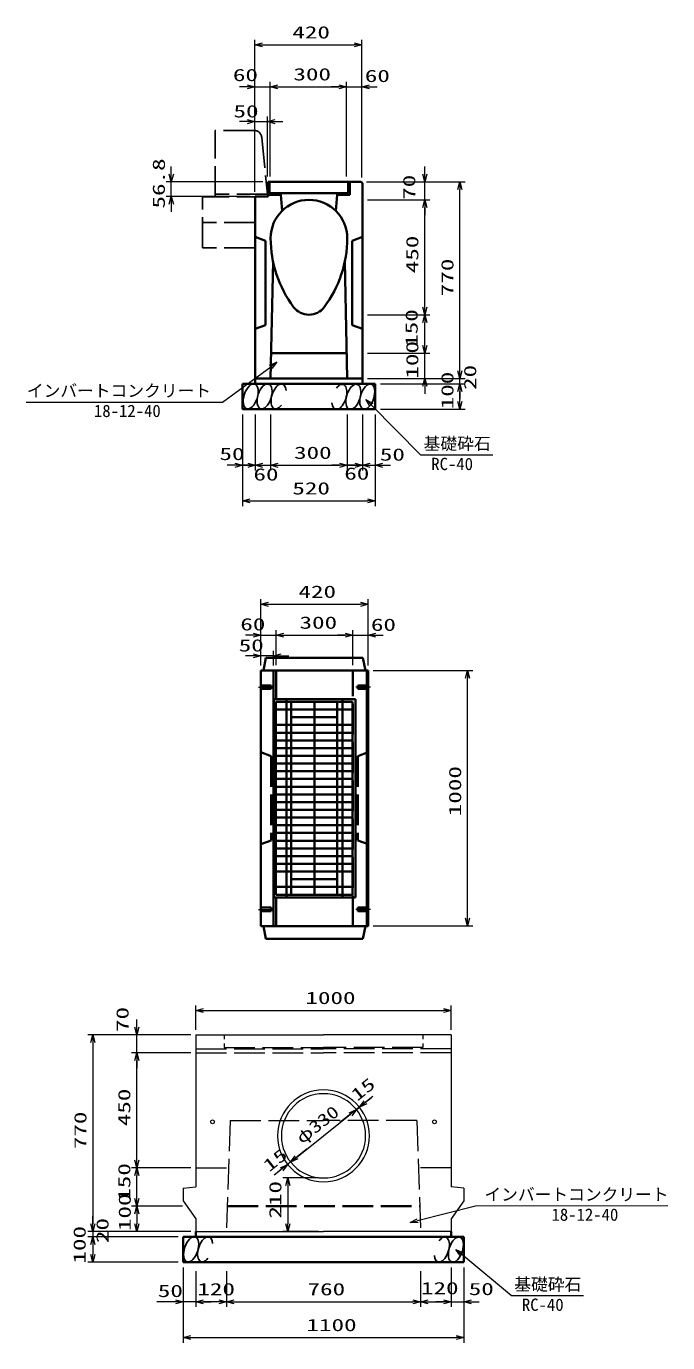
# Model space of a CAD drawing. Units: millimetres on the paper. Extents: x 15 to 1219, y 6 to 859.
# Drawn here: x 662.1 to 787.7, y 351.5 to 609.1 of the extents above; entities that cross this region are included whole.
import ezdxf
from ezdxf.enums import TextEntityAlignment as Align

# ---------------------------------------------------------------- set-up
doc = ezdxf.new("R2010")
doc.units = ezdxf.units.MM
for name, pattern in [('DASHED', [7.5, 6, -1.5]), ('USER1', [18.5, 12, -1.5, 3.5, -1.5]), ('USER4', [6.773336, 0.846667, -0.846667, 0.846667, -0.846667, 0.846667, -0.846667, 0.846667, -0.846667])]:
    doc.linetypes.add(name, pattern=pattern)
for name, color, linetype, lineweight in [('D-BMK（構造物基準線）', 2, 'USER1', 18), ('D-STR-DIM（寸法）', 7, 'Continuous', 13), ('D-STR-HTXT(基礎砕石-旗)', 7, 'Continuous', 13), ('D-STR-HTXT（旗上げ）', 7, 'Continuous', 13), ('D-STR-STRF(グリ)', 7, 'Continuous', 25), ('D-STR-STRF(歩車)', 7, 'DASHED', 25), ('D-STR（構造物）', 1, 'Continuous', 35)]:
    doc.layers.add(name, color=color, linetype=linetype, lineweight=lineweight)
doc.styles.add('ＭＳ ゴシック', font='')
doc.styles.get('ＭＳ ゴシック').set_extended_font_data('MS Gothic')

# ---------------------------------------------------------------- blocks, each defined once
blk = doc.blocks.new('_Open30')
at = {"color": 7, "linetype": 'Continuous', "lineweight": 13}
for p, q in [((-1, 0.2679), (0, 0)), ((0, 0), (-1, -0.2679)), ((0, 0), (-1, 0))]:
    blk.add_line(p, q, dxfattribs=at)

msp = doc.modelspace()

# ---------------------------------------------------------------- linework, layer by layer
at = {"layer": 'D-BMK（構造物基準線）'}
for p, q in [((707.565, 479.773), (710.414, 479.773)), ((729.489, 479.773), (726.639, 479.773)), ((707.565, 436.273), (710.414, 436.273)), ((729.489, 436.273), (726.639, 436.273))]:
    msp.add_line(p, q, dxfattribs=at)
at = {"layer": 'D-STR-DIM（寸法）'}
for p, q in [((706.828, 598.287), (706.828, 606.495)), ((727.828, 598.287), (727.828, 606.495)), ((708.328, 605.495), (726.328, 605.495)), ((706.828, 576.754), (706.828, 598.287)), ((709.828, 579.744), (709.828, 598.287)), ((709.828, 579.744), (709.828, 598.287)), ((724.828, 579.749), (724.828, 598.287)), ((724.828, 579.749), (724.828, 598.287)), ((727.828, 579.554), (727.828, 598.287)), ((705.328, 597.287), (703.828, 597.287)), ((706.828, 597.287), (709.828, 597.287)), ((711.328, 597.287), (712.828, 597.287)), ((711.328, 597.287), (723.328, 597.287)), ((723.328, 597.287), (721.828, 597.287)), ((724.828, 597.287), (727.828, 597.287)), ((729.328, 597.287), (730.828, 597.287)), ((705.328, 590.477), (703.828, 590.477)), ((706.828, 576.754), (706.828, 591.477)), ((706.828, 590.477), (709.328, 590.477)), ((709.328, 579.754), (709.328, 591.477)), ((710.828, 590.477), (712.328, 590.477)), ((690.493, 580.179), (690.493, 581.679)), ((740.145, 580.179), (740.145, 581.679)), ((708.453, 578.679), (689.493, 578.679)), ((690.493, 575.839), (690.493, 578.679)), ((728.703, 578.679), (748.03, 578.679)), ((728.703, 578.679), (741.145, 578.679)), ((740.145, 575.172), (740.145, 578.679)), ((747.03, 541.672), (747.03, 577.179)), ((705.953, 575.839), (689.493, 575.839)), ((728.953, 575.172), (741.145, 575.172)), ((728.953, 575.172), (741.145, 575.172)), ((690.493, 574.339), (690.493, 572.839)), ((740.145, 554.173), (740.145, 573.672)), ((740.145, 573.672), (740.145, 572.172)), ((728.953, 552.673), (741.145, 552.673)), ((728.953, 552.673), (741.145, 552.673)), ((740.145, 546.673), (740.145, 551.173)), ((740.145, 546.673), (740.145, 548.173)), ((728.953, 545.173), (741.145, 545.173)), ((728.953, 545.173), (741.145, 545.173)), ((740.145, 540.173), (740.145, 545.173)), ((747.03, 541.672), (747.03, 543.172)), ((728.953, 540.173), (741.145, 540.173)), ((728.953, 540.172), (748.03, 540.172)), ((728.953, 540.172), (748.03, 540.172)), ((731.453, 539.172), (748.03, 539.172)), ((731.453, 539.172), (748.03, 539.172)), ((740.145, 538.673), (740.145, 537.173)), ((747.03, 539.172), (747.03, 540.172)), ((747.03, 535.672), (747.03, 537.672)), ((747.03, 537.672), (747.03, 536.172)), ((731.453, 534.172), (748.03, 534.172)), ((704.453, 533.172), (704.453, 522.205)), ((706.953, 533.172), (706.953, 522.205)), ((706.953, 533.172), (706.953, 522.205)), ((709.953, 533.172), (709.953, 522.205)), ((709.953, 533.172), (709.953, 522.205)), ((724.953, 533.172), (724.953, 522.205)), ((724.953, 533.172), (724.953, 522.205)), ((727.953, 533.172), (727.953, 522.205)), ((727.953, 533.172), (727.953, 522.205)), ((730.453, 533.172), (730.453, 522.205)), ((702.953, 523.205), (701.453, 523.205)), ((705.453, 523.205), (703.953, 523.205)), ((704.453, 523.205), (706.953, 523.205)), ((706.953, 523.205), (709.953, 523.205)), ((708.453, 523.205), (709.953, 523.205)), ((711.453, 523.205), (712.953, 523.205)), ((711.453, 523.205), (723.453, 523.205)), ((723.453, 523.205), (721.953, 523.205)), ((724.953, 523.205), (727.953, 523.205)), ((726.453, 523.205), (724.953, 523.205)), ((727.953, 523.205), (730.453, 523.205)), ((729.453, 523.205), (730.953, 523.205)), ((731.953, 523.205), (733.453, 523.205)), ((704.453, 522.205), (704.453, 515.239)), ((730.453, 522.205), (730.453, 515.239)), ((705.953, 516.239), (728.953, 516.239)), ((708.027, 490.95), (708.027, 497)), ((709.527, 496), (727.527, 496)), ((729.027, 490.98), (729.027, 497)), ((706.527, 489.95), (705.027, 489.95)), ((708.027, 484.054), (708.027, 490.95)), ((708.027, 489.95), (711.027, 489.95)), ((711.027, 484.105), (711.027, 490.95)), ((711.027, 484.054), (711.027, 490.95)), ((712.527, 489.95), (714.027, 489.95)), ((712.527, 489.95), (724.527, 489.95)), ((724.527, 489.95), (723.027, 489.95)), ((726.027, 484.12), (726.027, 490.95)), ((726.027, 484.09), (726.027, 490.95)), ((726.027, 489.95), (729.027, 489.95)), ((729.027, 484.023), (729.027, 490.95)), ((730.527, 489.95), (732.027, 489.95)), ((730.027, 483.054), (749.53, 483.054)), ((748.53, 434.554), (748.53, 481.554)), ((730.027, 433.054), (749.53, 433.054)), ((695.309, 412.715), (695.309, 417.49)), ((745.309, 412.715), (745.309, 417.49)), ((696.809, 416.49), (743.809, 416.49)), ((683.727, 413.215), (683.727, 414.715)), ((694.309, 411.715), (674.128, 411.715)), ((675.128, 410.215), (675.128, 374.707)), ((694.309, 411.715), (682.727, 411.715)), ((683.727, 408.207), (683.727, 411.715)), ((694.309, 408.207), (682.727, 408.207)), ((694.309, 408.207), (682.727, 408.207)), ((683.727, 387.207), (683.727, 406.707)), ((683.727, 406.707), (683.727, 405.207)), ((729.977, 399.682), (723.532, 394.532)), ((728.512, 398.512), (729.684, 399.448)), ((726.755, 397.107), (727.341, 397.575)), ((715.036, 387.744), (725.583, 396.171)), ((725.583, 396.171), (724.411, 395.235)), ((717.087, 389.383), (710.641, 384.233)), ((713.864, 386.808), (713.278, 386.339)), ((715.036, 387.744), (716.208, 388.68)), ((694.309, 385.707), (682.727, 385.707)), ((694.309, 385.707), (682.727, 385.707)), ((683.727, 379.707), (683.727, 384.207)), ((712.106, 385.403), (710.934, 384.467)), ((719.309, 383.707), (712.323, 383.707)), ((713.323, 382.207), (713.323, 374.707)), ((675.128, 374.707), (675.128, 376.207)), ((691.702, 378.207), (682.727, 378.207)), ((692.702, 378.207), (682.727, 378.207)), ((683.727, 376.707), (683.727, 374.707)), ((691.809, 373.207), (674.128, 373.207)), ((694.309, 373.207), (674.128, 373.207)), ((691.809, 372.207), (674.128, 372.207)), ((691.809, 372.207), (674.128, 372.207)), ((675.128, 373.207), (675.128, 372.207)), ((694.309, 373.207), (682.727, 373.207)), ((719.309, 373.207), (712.323, 373.207)), ((675.128, 370.707), (675.128, 369.207)), ((675.128, 370.707), (675.128, 368.707)), ((691.809, 367.207), (674.128, 367.207)), ((692.809, 366.207), (692.809, 351.466)), ((745.309, 366.207), (745.309, 358.475)), ((747.809, 366.207), (747.809, 351.466)), ((747.809, 366.207), (747.809, 358.475)), ((692.809, 365.46), (692.809, 358.475)), ((695.309, 365.46), (695.309, 358.475)), ((695.309, 365.46), (695.309, 358.475)), ((701.309, 365.46), (701.309, 358.475)), ((701.309, 365.46), (701.309, 358.475)), ((739.309, 365.46), (739.309, 358.475)), ((739.309, 364.46), (739.309, 358.475)), ((745.309, 364.46), (745.309, 358.475)), ((694.934, 359.475), (687.684, 359.475)), ((695.309, 359.475), (692.809, 359.475)), ((699.809, 359.475), (696.809, 359.475)), ((696.809, 359.475), (698.309, 359.475)), ((702.809, 359.475), (737.809, 359.475)), ((740.809, 359.475), (743.809, 359.475)), ((743.809, 359.475), (742.309, 359.475)), ((745.309, 359.475), (747.809, 359.475)), ((749.309, 359.475), (750.809, 359.475)), ((694.309, 352.466), (746.309, 352.466))]:
    msp.add_line(p, q, dxfattribs=at)
at = {"layer": 'D-STR-HTXT(基礎砕石-旗)'}
for points in [[(753.497, 525.199), (739.393, 525.199), (729.67, 535.016)], [(771.245, 360.62), (757.141, 360.62), (747.388, 368.725)]]:
    msp.add_lwpolyline(points, dxfattribs=at)
at = {"layer": 'D-STR-HTXT（旗上げ）'}
for p, q in [((706.527, 485.907), (705.027, 485.907)), ((708.027, 484.023), (708.027, 486.907)), ((710.527, 485.907), (708.027, 485.907)), ((710.527, 484.023), (710.527, 486.907)), ((712.027, 485.907), (713.527, 485.907))]:
    msp.add_line(p, q, dxfattribs=at)
for points in [[(662.088, 535.585), (700.532, 535.585), (709.962, 542.494)], [(787.732, 378.255), (750.098, 378.207), (738.735, 375.343)]]:
    msp.add_lwpolyline(points, dxfattribs=at)
at = {"layer": 'D-STR-STRF(グリ)'}
for centre, major_axis in [((706.047, 536.695), (0.79, 2.421)), ((708.769, 536.695), (0.79, 2.421)), ((726.157, 536.614), (-0.771, -2.427)), ((728.878, 536.636), (-0.771, -2.427)), ((694.385, 369.731), (0.79, 2.421)), ((746.234, 369.684), (-0.79, -2.421))]:
    msp.add_ellipse(centre, major_axis=major_axis, ratio=0.5139, dxfattribs=at)
for centre, major_axis in [((711.509, 536.695), (0.79, 2.421)), ((723.416, 536.593), (-0.771, -2.427)), ((697.125, 369.731), (0.79, 2.421)), ((743.493, 369.684), (-0.79, -2.421))]:
    msp.add_ellipse(centre, major_axis=major_axis, ratio=0.5139, start_param=5.3575563, end_param=10.3750652, dxfattribs=at)
at = {"layer": 'D-STR-STRF(歩車)'}
for p, q in [((699.078, 575.754), (699.078, 588.754)), ((706.72, 588.754), (699.078, 588.754)), ((708.213, 587.403), (709.328, 576.254)), ((709.328, 575.754), (696.578, 575.754)), ((696.578, 565.754), (696.578, 575.754)), ((709.328, 576.254), (699.078, 576.254)), ((706.828, 565.754), (706.828, 575.754)), ((706.828, 570.754), (696.578, 570.754)), ((706.828, 565.754), (696.578, 565.754))]:
    msp.add_line(p, q, dxfattribs=at)
msp.add_arc((706.72, 587.254), 1.5, 5.71077, 89.99998, dxfattribs=at)
at = {"layer": 'D-STR（構造物）'}
for p, q in [((727.703, 578.679), (709.453, 578.679)), ((709.453, 578.679), (709.453, 575.839)), ((709.753, 578.679), (709.753, 576.479)), ((725.169, 578.679), (725.169, 576.479)), ((725.469, 578.679), (725.469, 576.179)), ((727.703, 578.679), (727.953, 578.429)), ((727.953, 578.429), (727.953, 539.172)), ((709.453, 575.839), (706.953, 575.839)), ((706.953, 575.839), (706.953, 539.172)), ((709.453, 576.179), (711.953, 576.179)), ((709.753, 576.479), (711.953, 576.479)), ((725.169, 576.479), (709.753, 576.479)), ((711.953, 576.479), (711.953, 576.179)), ((711.953, 576.179), (712.203, 573.028)), ((722.969, 576.179), (722.703, 573.028)), ((722.969, 576.479), (722.969, 576.179)), ((725.469, 576.179), (722.969, 576.179)), ((706.953, 567.903), (708.953, 567.153)), ((708.953, 550.653), (708.953, 567.153)), ((725.953, 567.153), (727.953, 567.903)), ((725.953, 550.653), (725.953, 567.153)), ((709.953, 540.172), (710.428, 563.072)), ((724.476, 563.072), (724.953, 540.172)), ((706.953, 549.903), (708.953, 550.653)), ((725.953, 550.653), (727.953, 549.903)), ((710.056, 545.172), (724.848, 545.172)), ((704.453, 539.172), (730.453, 539.172)), ((704.453, 539.172), (704.453, 534.172)), ((706.953, 540.172), (727.953, 540.172)), ((730.453, 539.172), (730.453, 534.172)), ((704.453, 534.172), (730.453, 534.172)), ((709.027, 485.523), (708.527, 483.023)), ((728.027, 485.523), (709.027, 485.523)), ((728.527, 483.023), (728.027, 485.523)), ((708.027, 483.023), (708.027, 433.023)), ((729.027, 483.023), (708.027, 483.023)), ((710.527, 483.023), (710.527, 433.023)), ((728.777, 483.023), (728.777, 433.023)), ((729.027, 483.023), (729.027, 433.023)), ((710.557, 477.454), (726.557, 477.454)), ((710.557, 438.604), (710.557, 477.454)), ((710.993, 476.907), (725.993, 476.907)), ((710.993, 439.157), (710.993, 476.907)), ((713.057, 438.604), (713.057, 477.454)), ((713.993, 439.157), (713.993, 476.907)), ((718.527, 476.907), (718.527, 439.157)), ((722.993, 476.907), (722.993, 439.157)), ((724.057, 477.454), (724.057, 438.604)), ((725.993, 476.907), (725.993, 439.157)), ((726.557, 477.454), (726.557, 438.604)), ((710.993, 475.397), (725.993, 475.397)), ((710.993, 472.377), (725.993, 472.377)), ((722.993, 473.887), (713.993, 473.887)), ((710.993, 470.867), (725.993, 470.867)), ((710.993, 469.357), (725.993, 469.357)), ((710.993, 467.847), (725.993, 467.847)), ((710.993, 466.337), (725.993, 466.337)), ((710.993, 464.827), (725.993, 464.827)), ((710.993, 463.317), (725.993, 463.317)), ((710.993, 461.807), (725.993, 461.807)), ((710.993, 460.297), (725.993, 460.297)), ((710.993, 458.787), (725.993, 458.787)), ((710.993, 457.277), (725.993, 457.277)), ((710.993, 455.767), (725.993, 455.767)), ((710.993, 454.257), (725.993, 454.257)), ((710.993, 452.747), (725.993, 452.747)), ((710.993, 451.237), (725.993, 451.237)), ((710.993, 449.727), (725.993, 449.727)), ((710.993, 448.217), (725.993, 448.217)), ((710.993, 446.707), (725.993, 446.707)), ((710.993, 445.197), (725.993, 445.197)), ((710.993, 443.687), (725.993, 443.687)), ((710.993, 440.667), (725.993, 440.667)), ((722.993, 442.177), (713.993, 442.177)), ((726.557, 438.604), (710.557, 438.604)), ((725.993, 439.157), (710.993, 439.157)), ((729.027, 433.023), (708.027, 433.023)), ((708.527, 433.023), (709.027, 430.523)), ((728.027, 430.523), (728.527, 433.023)), ((728.027, 430.523), (709.027, 430.523)), ((692.809, 372.207), (747.809, 372.207)), ((692.809, 372.207), (692.809, 367.207)), ((692.809, 372.207), (747.809, 372.207)), ((695.309, 373.207), (695.309, 372.207)), ((745.309, 373.207), (745.309, 372.207)), ((747.809, 372.207), (747.809, 367.207)), ((692.809, 367.207), (747.809, 367.207))]:
    msp.add_line(p, q, dxfattribs=at)
at = {"layer": 'D-STR（構造物）', "linetype": 'DASHED'}
for p, q in [((711.027, 477.492), (711.027, 483.023)), ((726.027, 433.023), (726.027, 483.023)), ((708.027, 480.123), (710.027, 480.123)), ((708.027, 479.423), (710.027, 479.423)), ((710.027, 479.423), (710.027, 480.123)), ((727.027, 479.423), (727.027, 480.123)), ((729.027, 480.123), (727.027, 480.123)), ((729.027, 479.423), (727.027, 479.423)), ((708.027, 467.023), (710.027, 466.273)), ((729.027, 467.023), (727.027, 466.273)), ((710.027, 466.273), (710.027, 449.773)), ((727.027, 466.273), (727.027, 449.773)), ((708.027, 449.023), (710.027, 449.773)), ((729.027, 449.023), (727.027, 449.773)), ((711.027, 438.647), (711.027, 433.023)), ((708.027, 436.623), (710.027, 436.623)), ((708.027, 435.923), (710.027, 435.923)), ((710.027, 436.623), (710.027, 435.923)), ((727.027, 436.623), (727.027, 435.923)), ((729.027, 436.623), (727.027, 436.623)), ((729.027, 435.923), (727.027, 435.923)), ((701.52, 378.207), (739.099, 378.207))]:
    msp.add_line(p, q, dxfattribs=at)
at = {"layer": 'D-STR（構造物）', "lineweight": 13}
for p, q in [((695.309, 411.715), (695.309, 381.957)), ((695.309, 411.715), (720.309, 411.715)), ((745.309, 411.715), (720.309, 411.715)), ((745.309, 411.715), (745.309, 381.957)), ((692.809, 381.707), (695.309, 381.957)), ((692.809, 381.707), (692.809, 379.207)), ((747.809, 381.707), (745.309, 381.957)), ((747.809, 381.707), (747.809, 379.207)), ((692.809, 379.207), (695.309, 375.707)), ((747.809, 379.207), (745.309, 375.707)), ((695.309, 375.707), (695.309, 373.207)), ((745.309, 375.707), (745.309, 373.207)), ((695.309, 373.207), (720.309, 373.207)), ((745.309, 373.207), (720.309, 373.207))]:
    msp.add_line(p, q, dxfattribs=at)
at = {"layer": 'D-STR（構造物）', "linetype": 'USER4', "lineweight": 5}
for p, q in [((700.84, 411.715), (700.84, 409.215)), ((739.778, 411.715), (739.778, 409.215))]:
    msp.add_line(p, q, dxfattribs=at)
at = {"layer": 'D-STR（構造物）', "linetype": 'DASHED', "lineweight": 5}
for p, q in [((695.309, 408.965), (720.309, 408.965)), ((695.309, 408.207), (720.309, 408.207)), ((700.84, 409.215), (720.309, 409.215)), ((739.778, 409.215), (720.309, 409.215)), ((745.309, 408.965), (720.309, 408.965)), ((745.309, 408.207), (720.309, 408.207)), ((702.021, 394.947), (701.309, 373.207)), ((702.021, 394.947), (720.309, 394.947)), ((738.597, 394.947), (720.309, 394.947)), ((738.597, 394.947), (739.309, 373.207)), ((695.309, 385.707), (701.719, 385.707)), ((745.309, 385.707), (738.9, 385.707))]:
    msp.add_line(p, q, dxfattribs=at)
at = {"layer": 'D-STR（構造物）', "lineweight": 5}
for centre in [(698.559, 394.707), (742.059, 394.707)]:
    msp.add_circle(centre, 0.375, dxfattribs=at)
at = {"layer": 'D-STR（構造物）'}
for centre, radius, start, end in [((717.453, 567.672), 7.5, 0, 180), ((732.453, 567.672), 22.5, 180, 216.8699), ((702.453, 567.672), 22.5, 323.1301, 0), ((717.453, 556.422), 3.75, 216.86989, 323.1301)]:
    msp.add_arc(centre, radius, start, end, dxfattribs=at)
at = {"layer": 'D-STR（構造物）', "lineweight": 5}
for radius, start, end in [(9, 90, 270), (8.25, 90, 270), (9, 270, 90), (8.25, 270, 90)]:
    msp.add_arc((720.309, 391.957), radius, start, end, dxfattribs=at)

# ---------------------------------------------------------------- block references
at = {"layer": 'D-STR-DIM（寸法）', "xscale": 1.5, "yscale": 1.5}
for p, rotation in [((706.828, 605.495), 180), ((709.828, 597.287), 180), ((709.828, 597.287), 180), ((727.828, 597.287), 180), ((709.328, 590.477), 180), ((690.493, 578.679), 270), ((740.145, 578.679), 270), ((747.03, 578.679), 90), ((690.493, 575.839), 90), ((740.145, 575.172), 90), ((740.145, 575.172), 90), ((740.145, 552.673), 270), ((740.145, 552.673), 90), ((740.145, 545.173), 270), ((740.145, 545.173), 270), ((747.03, 540.172), 270), ((747.03, 540.172), 270), ((740.145, 540.173), 90), ((747.03, 539.172), 90), ((747.03, 539.172), 90), ((747.03, 534.172), 270), ((706.953, 523.205), 180), ((709.953, 523.205), 180), ((709.953, 523.205), 180), ((727.953, 523.205), 180), ((730.453, 523.205), 180), ((704.453, 516.239), 180), ((708.027, 496), 180), ((711.027, 489.95), 180), ((711.027, 489.95), 180), ((729.027, 489.95), 180), ((748.53, 483.054), 90), ((748.53, 433.054), 270), ((695.309, 416.49), 180), ((683.727, 411.715), 270), ((675.128, 411.715), 90), ((683.727, 408.207), 90), ((683.727, 408.207), 90), ((726.755, 397.107), 38.62445), ((726.755, 397.107), 38.62445), ((727.341, 397.575), 218.62445), ((683.727, 385.707), 270), ((713.278, 386.339), 38.62445), ((713.864, 386.808), 218.62445), ((713.864, 386.808), 218.62445), ((683.727, 385.707), 90), ((713.323, 383.707), 90), ((683.727, 378.207), 270), ((683.727, 378.207), 90), ((675.128, 373.207), 270), ((675.128, 373.207), 270), ((683.727, 373.207), 270), ((713.323, 373.207), 270), ((675.128, 372.207), 90), ((675.128, 372.207), 90), ((675.128, 367.207), 270), ((695.309, 359.475), 180), ((695.309, 359.475), 180), ((701.309, 359.475), 180), ((739.309, 359.475), 180), ((747.809, 359.475), 180), ((692.809, 352.466), 180)]:
    msp.add_blockref('_Open30', p, dxfattribs=dict(at, rotation=rotation))
for p in [(727.828, 605.495), (706.828, 597.287), (724.828, 597.287), (724.828, 597.287), (706.828, 590.477), (704.453, 523.205), (706.953, 523.205), (724.953, 523.205), (724.953, 523.205), (727.953, 523.205), (730.453, 516.239), (729.027, 496), (708.027, 489.95), (726.027, 489.95), (726.027, 489.95), (745.309, 416.49), (692.809, 359.475), (701.309, 359.475), (739.309, 359.475), (745.309, 359.475), (745.309, 359.475), (747.809, 352.466)]:
    msp.add_blockref('_Open30', p, dxfattribs=at)
at = {"layer": 'D-STR-HTXT(基礎砕石-旗)', "xscale": 1.5, "yscale": 1.5}
for p, rotation in [((728.614, 536.081), 134.72505), ((746.234, 369.684), 140.27459)]:
    msp.add_blockref('_Open30', p, dxfattribs=dict(at, rotation=rotation))
at = {"layer": 'D-STR-HTXT（旗上げ）', "xscale": 1.5, "yscale": 1.5}
for p, rotation in [((711.172, 543.38), 36.22839), ((710.527, 485.907), 180), ((737.281, 374.976), 194.1476)]:
    msp.add_blockref('_Open30', p, dxfattribs=dict(at, rotation=rotation))
msp.add_blockref('_Open30', (708.027, 485.907), dxfattribs=at)

# ---------------------------------------------------------------- texts
at = {"layer": 'D-STR-DIM（寸法）', "style": 'ＭＳ ゴシック', "width": 1.5}
for s, p in [('420', (714.203, 606.033)), ('60', (702.563, 597.68)), ('300', (714.411, 597.824)), ('60', (728.397, 597.51)), ('50', (702.677, 590.58)), ('50', (699.926, 523.511)), ('300', (714.536, 523.742)), ('50', (731.345, 523.392)), ('60', (706.585, 519.499)), ('60', (724.375, 519.67)), ('520', (714.203, 516.777)), ('420', (715.402, 496.538)), ('60', (704.012, 490.169)), ('300', (715.61, 490.488)), ('60', (729.596, 490.074)), ('1000', (716.768, 417.028)), ('120', (739.406, 360.215)), ('50', (687.856, 359.674)), ('120', (695.601, 360.012)), ('760', (717.184, 360.012)), ('50', (748.761, 360.056)), ('1100', (716.976, 353.003))]:
    msp.add_text(s, height=2.405, dxfattribs=at).set_placement(p, align=Align.BOTTOM_LEFT)
at = {"layer": 'D-STR-DIM（寸法）', "style": 'ＭＳ ゴシック'}
for s, rotation, width, p in [('56.8', 90, 1.5, (689.956, 573.468)), ('70', 90, 1.5, (739.004, 575.169)), ('450', 90, 1.5, (739.608, 560.798)), ('770', 90, 1.5, (746.493, 556.301)), ('150', 90, 1.5, (739.478, 546.397)), ('100', 90, 1.5, (739.608, 540.173)), ('100', 90, 1.5, (746.493, 534.172)), ('20', 90, 1.5, (750.945, 537.953)), ('1000', 90, 1.5, (747.993, 454.512)), ('70', 90, 1.5, (682.842, 412.275)), ('15', 38.624, 1.5, (727.325, 398.036)), ('450', 90, 1.5, (683.189, 393.832)), ('φ330', 38.624, 1.3, (716.556, 389.646)), ('770', 90, 1.5, (674.591, 389.336)), ('15', 38.624, 1.5, (710.106, 384.201)), ('150', 90, 1.5, (683.189, 379.249)), ('210', 90, 1.5, (712.786, 375.749)), ('100', 90, 1.5, (683.285, 373.306)), ('100', 90, 1.5, (674.438, 366.948)), ('20', 90, 1.5, (678.923, 370.967))]:
    msp.add_text(s, height=2.405, rotation=rotation, dxfattribs=dict(at, width=width)).set_placement(p, align=Align.BOTTOM_LEFT)
at = {"layer": 'D-STR-HTXT(基礎砕石-旗)', "style": 'ＭＳ ゴシック'}
for s, p in [('基礎砕石', (739.928, 525.533)), ('RC-40', (741.416, 521.548)), ('基礎砕石', (757.677, 360.955)), ('RC-40', (759.165, 356.969))]:
    msp.add_text(s, height=2.405, dxfattribs=at).set_placement(p, align=Align.BOTTOM_LEFT)
at = {"layer": 'D-STR-HTXT（旗上げ）', "style": 'ＭＳ ゴシック'}
for s, p in [('インバートコンクリート', (662.196, 535.882)), ('18-12-40', (675.338, 531.934)), ('インバートコンクリート', (751.828, 378.552)), ('18-12-40', (764.971, 374.604))]:
    msp.add_text(s, height=2.405, dxfattribs=at).set_placement(p, align=Align.BOTTOM_LEFT)
at = {"layer": 'D-STR-HTXT（旗上げ）', "style": 'ＭＳ ゴシック', "width": 1.5}
msp.add_text('50', height=2.405, dxfattribs=at).set_placement((703.695, 486.041), align=Align.BOTTOM_LEFT)

doc.saveas('drawing.dxf')
